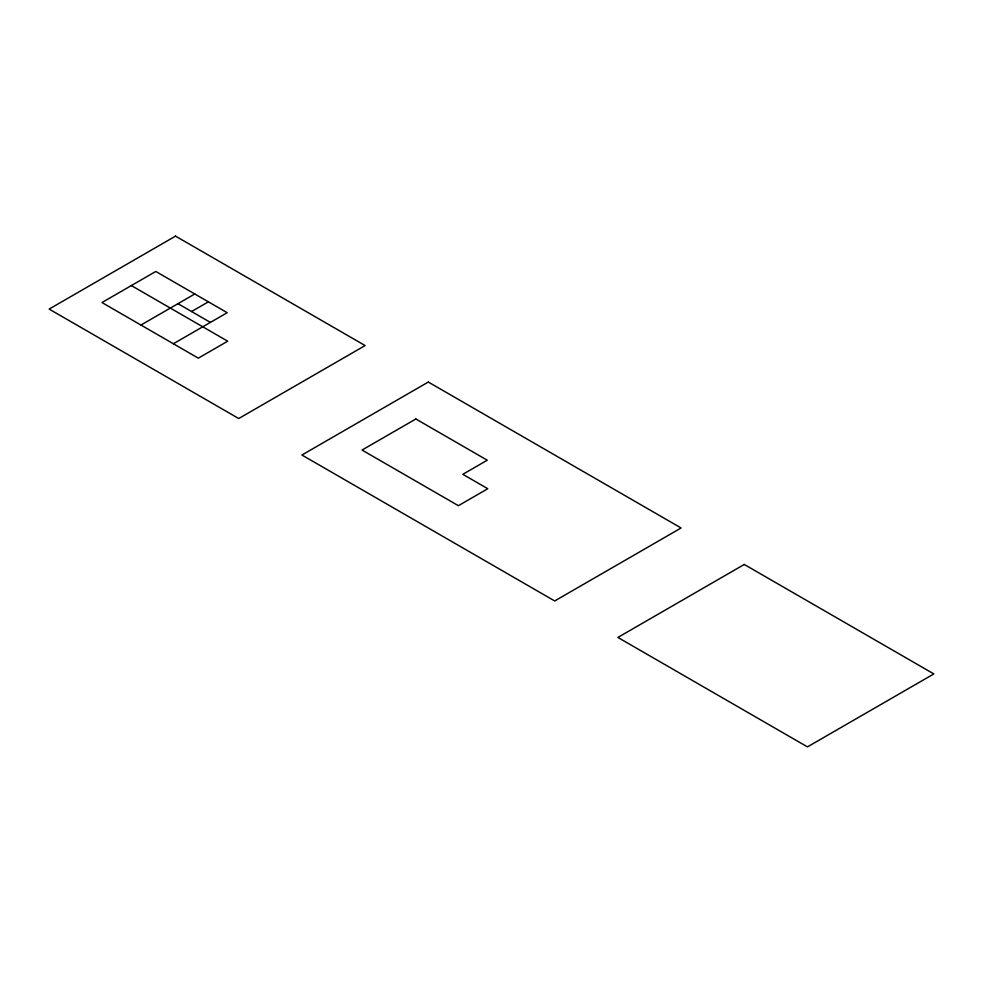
<?xml version="1.0" encoding="UTF-8"?>
<svg xmlns="http://www.w3.org/2000/svg" width="983" height="983" viewBox="0 0 983 983"><rect width="100%" height="100%" fill="white"/><g stroke="black" fill="none" stroke-linecap="round" stroke-linejoin="round"><path stroke-width="1.47" d="M140.962 325.041L194.781 293.978M191.587 311.537L208.384 301.83M173.377 343.755L227.196 312.692L155.793 271.468L101.974 302.543L198.32 358.168L227.7 341.199L131.353 285.574M177.972 303.673L210.387 322.387M175.539 236.117L49.15 309.08L238.734 418.537L365.111 345.561L175.539 236.117M428.305 382.043L301.916 455.018L554.695 600.957L681.084 527.982L428.305 382.043M415.858 418.991L362.039 450.054L458.397 505.692L487.777 488.723L462.821 474.322L487.261 460.204L415.858 418.991M744.266 564.463L617.889 637.439L807.461 746.883L933.85 673.92L744.266 564.463"/></g></svg>
